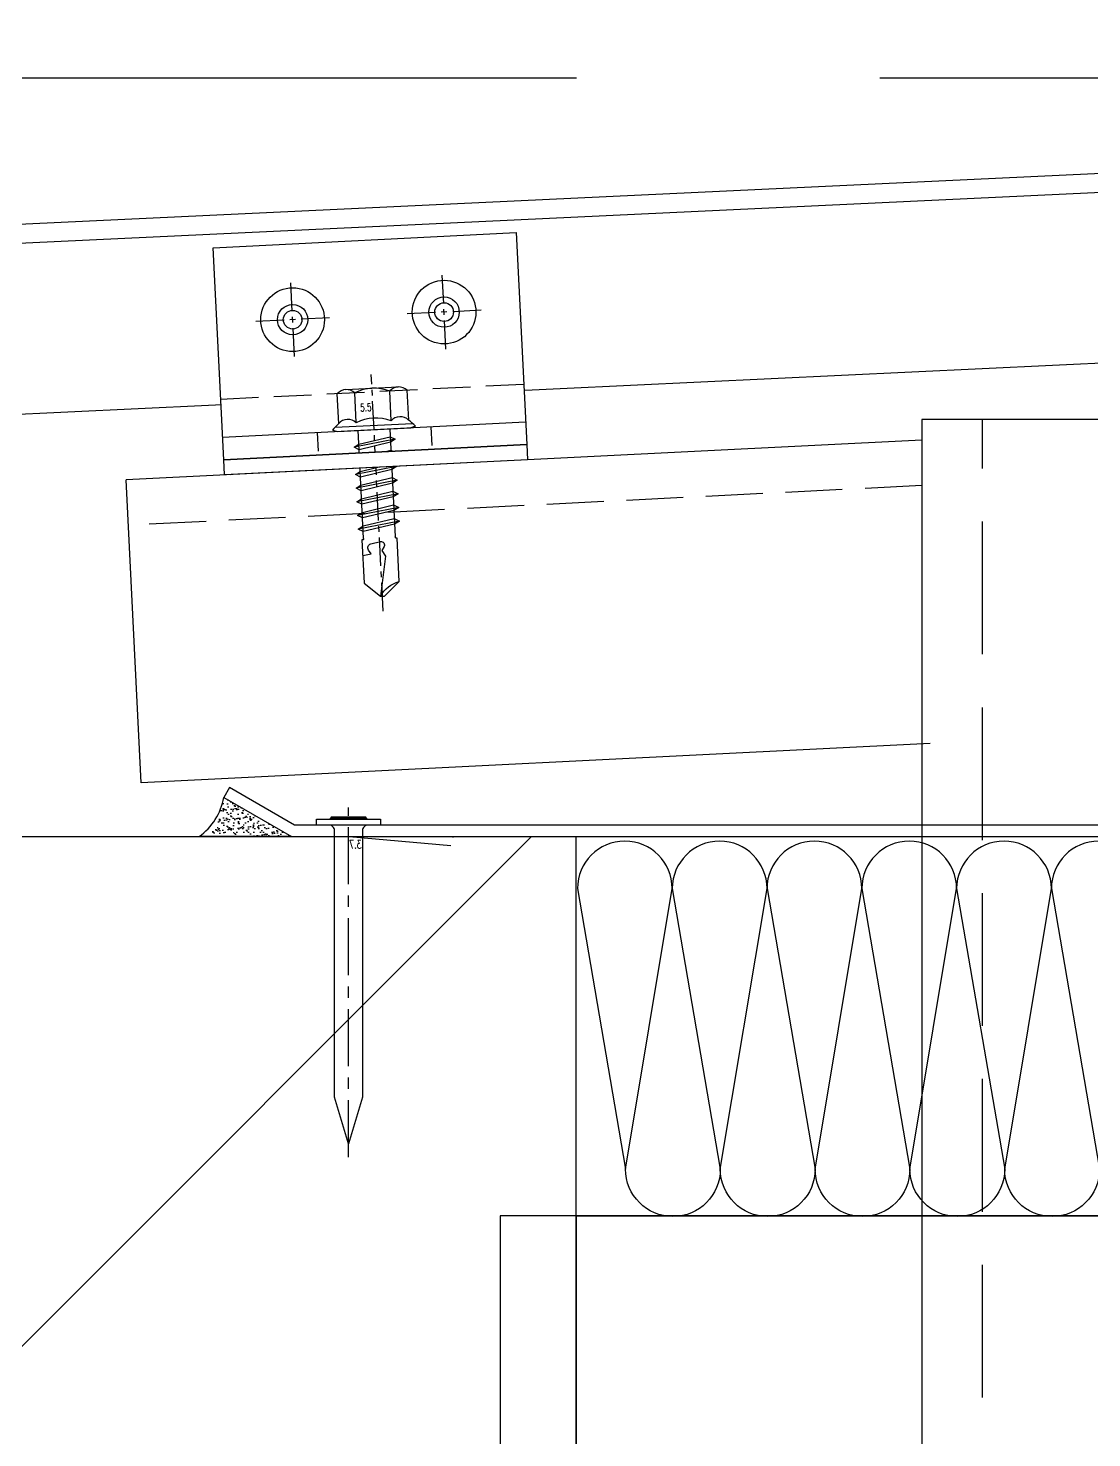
# Model space of a CAD drawing. Extents: x 220580 to 2027826, y -309201 to 71987.
# Drawn here: x 307482.1 to 307622.4, y -150958.6 to -150772.8 of the extents above; entities that cross this region are included whole.
import ezdxf
from ezdxf.enums import TextEntityAlignment as Align

# ---------------------------------------------------------------- set-up
doc = ezdxf.new("R2010")
doc.units = 0
for name, pattern in [('CENTER', [2, 1.25, -0.25, 0.25, -0.25]), ('DASH', [0.35, 0.25, -0.1]), ('ZN-CENTER', [2, 1.25, -0.25, 0.25, -0.25]), ('ZN-DASH', [0.35, 0.25, -0.1]), ('ZN-DOT', [0.25, 0, -0.25])]:
    doc.linetypes.add(name, pattern=pattern)
for name, color, linetype in [('!ZN1-填充-8', 8, 'Continuous'), ('!ZN3-不锈钢板幕墙-7', 7, 'Continuous'), ('!ZN3-铝板幕墙-3', 3, 'Continuous'), ('!ZN4-辅助材料-1', 1, 'Continuous'), ('!ZN4-配件-11', 11, 'Continuous'), ('!ZN5-钢材投影-40', 40, 'Continuous'), ('!ZN5-铝材投影-112', 112, 'Continuous'), ('!ZN6-层高线-8', 8, 'ZN-DOT'), ('!ZN6-虚线-8', 8, 'ZN-DASH'), ('20剖面图$0$PUB_HATCH', 8, 'Continuous'), ('2钢材断面', 2, 'Continuous'), ('40钢材投影', 40, 'Continuous'), ('DIM', 173, 'Continuous'), ('Fill', 8, 'Continuous'), ('S-SHAPE', 51, 'Continuous')]:
    doc.layers.add(name, color=color, linetype=linetype)
doc.styles.add('DHTEXT-1', font='ROMANS.shx', dxfattribs={"width": 0.7, "bigfont": 'CHINESE.shx'})
doc.dimstyles.new('ZN200', dxfattribs={"dimscale": 200, "dimtxt": 2.5, "dimasz": 1.5, "dimexe": 1, "dimexo": 2, "dimgap": 0.9, "dimtad": 1, "dimdec": 0, "dimdsep": 46, "dimtxsty": 'DHTEXT-1', "dimblk": 'ARCHTICK', "dimcen": 2.5, "dimclrd": 173, "dimclre": 173, "dimclrt": 7, "dimazin": 2, "dimtfac": 1, "dimtdec": 0, "dimtix": 1, "dimtmove": 2, "dimatfit": 3, "dimfxl": 0, "dimtolj": 1, "dimtzin": 0, "dimarcsym": 0})

# ---------------------------------------------------------------- blocks, each defined once
blk = doc.blocks.new('A$Cec10f56f')
at = {"layer": '2钢材断面'}
for p, q in [((0, 100), (10, 100)), ((0, 100), (0, -100)), ((10, 100), (10, 45))]:
    blk.add_line(p, q, dxfattribs=at)
blk = doc.blocks.new('*U1916')
at = {"linetype": 'ByBlock', "ltscale": 10}
for p, q in [((-0.8, 4.2), (-0.8, -4.2)), ((0, 4.2), (-0.8, 4.2)), ((0, -4.2), (0, 4.2)), ((-1.1, 2.28), (-1.1, -2.28)), ((-0.95, 2.33), (-0.95, -2.33)), ((-0.8, -4.2), (0, -4.2))]:
    blk.add_line(p, q, dxfattribs=at)
at = {"color": 0, "linetype": 'ZN-CENTER', "ltscale": 6}
blk.add_line((43.76, 0), (-2.33, 0), dxfattribs=at)
at = {"linetype": 'ByBlock', "ltscale": 10}
blk.add_lwpolyline([(0, -2.52, -0.414214), (0.67, -1.85), (35.87, -1.85), (42, 0), (35.87, 1.85), (0.67, 1.85, -0.414214), (0, 2.52)], format="xyb", dxfattribs=at)
for centre, start, end in [((-1.12, 2.61), 272.9951, 344.3665), ((-1.12, -2.61), 15.6335, 87.0049)]:
    blk.add_arc(centre, 0.329, start, end, dxfattribs=at)
at = {"layer": 'Defpoints', "color": 0, "ltscale": 10, "style": 'DHTEXT-1', "width": 0.7}
blk.add_text('3.7', height=1.125, rotation=90, dxfattribs=at).set_placement((3.09, -0.93), align=Align.CENTER)
blk = doc.blocks.new('*U1824')
at = {"ltscale": 10}
for p, q in [((-1.02, 4.62), (-4.95, 4.62)), ((-0.55, -5.12), (-0.55, 5.12)), ((-0.17, 5.48), (0, 4.84)), ((0, -4.84), (0, 4.84)), ((-5.45, -3.46), (-5.45, 3.46)), ((-1.02, 2.31), (-4.95, 2.31)), ((0, 2.08), (14.29, 2.08)), ((1.42, 2.73), (2.2, -2.73)), ((3.22, 2.73), (4, -2.73)), ((5.02, 2.73), (5.8, -2.73)), ((6.82, 2.73), (7.6, -2.73)), ((8.62, 2.73), (9.4, -2.73)), ((10.42, 2.73), (11.2, -2.73)), ((12.22, 2.73), (13, -2.73)), ((-1.02, -2.31), (-4.95, -2.31)), ((14.29, -2.09), (0, -2.09)), ((-1.02, -4.62), (-4.95, -4.62)), ((-0.17, -5.48), (0, -4.84))]:
    blk.add_line(p, q, dxfattribs=at)
at = {"color": 0, "linetype": 'ZN-CENTER', "ltscale": 3}
blk.add_line((24, 0), (-7.28, 0), dxfattribs=at)
at = {"ltscale": 10}
for points in [[(1.83, -2.09), (1.05, 2.08), (1.42, 2.73), (1.79, 2.08), (2.57, -2.09), (2.2, -2.73)], [(3.63, -2.09), (2.85, 2.08), (3.22, 2.73), (3.59, 2.08), (4.37, -2.09), (4, -2.73)], [(5.43, -2.09), (4.65, 2.08), (5.02, 2.73), (5.39, 2.08), (6.17, -2.09), (5.8, -2.73)], [(7.23, -2.09), (6.45, 2.08), (6.82, 2.73), (7.19, 2.08), (7.97, -2.09), (7.6, -2.73)], [(9.03, -2.09), (8.25, 2.08), (8.62, 2.73), (8.99, 2.08), (9.77, -2.09), (9.4, -2.73)], [(10.83, -2.09), (10.05, 2.08), (10.42, 2.73), (10.79, 2.08), (11.57, -2.09), (11.2, -2.73)], [(12.63, -2.09), (11.85, 2.08), (12.22, 2.73), (12.59, 2.08), (13.37, -2.09), (13, -2.73)]]:
    blk.add_lwpolyline(points, close=True, dxfattribs=at)
for points in [[(14.29, -2.09, -0.414214), (14.45, -2.24), (14.45, -2.32), (20.18, -2.32), (22, -0.26), (22, 0.26), (20.18, 2.32), (14.45, 2.32), (14.45, 2.24, -0.414214), (14.29, 2.08)], [(16.51, -2.32), (16.36, -1.2), (15.83, -1.52, -0.530462), (15.03, -1.17), (14.81, 0.1, -0.651316), (15.47, 0.54), (16, 0.21), (16.77, 0.66), (22, -0.26, -0.201226), (20.18, 2.32)]]:
    blk.add_lwpolyline(points, format="xyb", dxfattribs=at)
for centre, radius, start, end in [((-3.87, 3.46), 1.58, 133.1736, 226.8264), ((0.07, 3.46), 1.58, 133.1736, 226.8264), ((7.48, -2.87), 11.32, 132.4922, 138.6064), ((0.13, 0), 5.58, 155.5673, 204.4327), ((4.07, 0), 5.58, 155.5673, 204.4327), ((-3.87, -3.46), 1.58, 133.1736, 226.8264), ((0.07, -3.46), 1.58, 133.1736, 226.8264), ((7.48, 2.87), 11.32, 221.3936, 227.5078)]:
    blk.add_arc(centre, radius, start, end, dxfattribs=at)
at = {"layer": 'Defpoints', "color": 0, "ltscale": 10, "style": 'DHTEXT-1', "width": 0.7}
blk.add_text('5.5', height=1, rotation=90, dxfattribs=at).set_placement((-2.46, -0.93), align=Align.CENTER)
blk = doc.blocks.new('*U2097')
at = {"color": 0, "linetype": 'CENTER', "ltscale": 3}
for p, q in [((0, 4.88), (0, -4.88)), ((4.88, 0), (-4.88, 0))]:
    blk.add_line(p, q, dxfattribs=at)
at = {"linetype": 'ByBlock', "ltscale": 10}
for radius in [4.2, 2, 1.23]:
    blk.add_circle((0, 0), radius, dxfattribs=at)
blk = doc.blocks.new('*U1915')
at = {"layer": '!ZN1-填充-8'}
h = blk.add_hatch(dxfattribs=at)
h.set_pattern_fill('NET3', color=256, scale=0.75, angle=180, style=0)
h.set_pattern_definition([(180, (-1731.706, 294.7402), (-3e-16, -2.38125), []), (240, (-1731.706, 294.7402), (2.062223, -1.190625), []), (300, (-1731.706, 294.7402), (2.062223, 1.190625), [])])
h.paths.add_polyline_path([(20, 0), (-20, 0), (-20, -2), (20, -2)])
at = {"ltscale": 0.125}
blk.add_wipeout([(-20, -30), (20, -30), (20, -5), (-20, -5)], dxfattribs=at).dxf.layer = '!ZN6-虚线-8'
at = {"layer": '!ZN5-铝材投影-112', "ltscale": 0.25}
blk.add_line((-20, -5), (20, -5), dxfattribs=at)
at = {"layer": '!ZN5-铝材投影-112'}
blk.add_lwpolyline([(20, -2), (-20, -2), (-20, -30), (20, -30)], close=True, dxfattribs=at)
at = {"layer": '!ZN6-虚线-8', "linetype": 'ZN-DASH', "ltscale": 10}
for p, q in [((-7.5, -5), (-7.5, -2)), ((7.5, -5), (7.5, -2))]:
    blk.add_line(p, q, dxfattribs=at)
at = {"layer": '!ZN6-虚线-8', "color": 8, "linetype": 'ZN-DASH', "ltscale": 20}
blk.add_line((-20, -10), (20, -10), dxfattribs=at)
at = {"layer": '!ZN4-配件-11', "color": 1, "xscale": -1, "rotation": 270}
for name, p in [('*U1824', (0, -5)), ('*U2097', (-10, -20)), ('*U2097', (10, -20))]:
    blk.add_blockref(name, p, dxfattribs=at)
at = {"ltscale": 0.25}
blk.add_wipeout([(20, 0), (20, -2), (-20, -2), (-20, 0)], dxfattribs=at).dxf.layer = '!ZN4-辅助材料-1'
at = {"layer": '!ZN4-辅助材料-1'}
blk.add_lwpolyline([(20, 0), (-20, 0), (-20, -2), (20, -2)], close=True, dxfattribs=at)
blk = doc.blocks.new('20250828132035')
at = {"layer": '!ZN1-填充-8'}
h = blk.add_hatch(dxfattribs=at)
h.set_pattern_fill('AR-SAND', color=256, scale=0.5, style=0)
h.set_pattern_definition([(37.5, (116866.8678, 33037.512), (-0.031496679, 0.9634118845), [0, -0.76, 0, -0.85, 0, -0.8125]), (7.5, (116866.8678, 33037.512), (0.884888353, 1.411073033), [0, -0.41, 0, -0.685, 0, -0.2625]), (327.5, (116866.2528, 33037.512), (1.557070931, 0.002829527), [0, -0.25, 0, -0.9, 0, -1.175]), (317.5, (116866.2528, 33037.512), (1.503063302, 0.438837782), [0, -0.125, 0, -0.59, 0, -0.675])])
edge = h.paths.add_edge_path()
edge.add_line((251.25, 14450), (262.5, 14450))
edge.add_line((262.5, 14450), (253.56, 14455.16))
edge.add_ellipse((243.33, 14456.64), major_axis=(-7.31, -7.31), ratio=1, start_angle=95.0307, end_angle=126.7718, ccw=False)
at = {"layer": '20剖面图$0$PUB_HATCH'}
h = blk.add_hatch(dxfattribs=at)
h.set_pattern_fill('钢筋混凝土', color=256, scale=30, style=0)
h.set_pattern_definition([(45, (1654310.4, -568207.45), (-53.0330086, 53.0330086), []), (50, (1654310.4, -568207.45), (215.178055, -18.82564), [22.5, -247.5]), (355, (1654310.4, -568207.45), (-41.6254, 225.65764), [18, -198]), (100.4514, (1654328.33, -568209.02), (173.552815, 206.831863), [19.122057, -210.342634]), (46.1842, (1654310.4, -568147.45), (320.172315, -49.655704), [33.75, -371.25]), (96.6356, (1654337.08, -568151.6), (280.39881, 292.23536), [28.683086, -315.5139]), (351.1842, (1654310.4, -568147.45), (280.398584, 292.23558), [27, -297]), (21, (1654340.4, -568162.45), (179.072116, -120.785667), [22.5, -247.5]), (326, (1654340.4, -568162.45), (72.9946, 217.545014), [18, -198]), (71.4514, (1654355.32, -568172.52), (252.066789, 96.75915), [19.122057, -210.342634]), (37.5, (1654310.4, -568207.45), (3.6479566, 99.868156), [0, -195.6, 0, -201, 0, -198.75]), (7.5, (1654310.4, -568207.45), (78.920861, 118.3235136), [0, -114.6, 0, -191.1, 0, -75.75]), (327.5, (1654243.5, -568207.45), (160.146731, -6.7664615), [0, -75, 0, -234, 0, -310.5]), (317.5, (1654213.5, -568207.45), (174.955851, 30.031495), [0, -97.5, 0, -155.4, 0, -220.5])])
h.paths.add_polyline_path([(100, 12550), (300, 12550), (300, 14450), (100, 14450)])
at = {"layer": '!ZN1-填充-8'}
blk.add_lwpolyline([(300, 14450), (518, 14450), (518, 14400), (300, 14400)], close=True, dxfattribs=at)
at = {"layer": '!ZN3-不锈钢板幕墙-7', "ltscale": 4}
blk.add_lwpolyline([(298.5, 14451.5), (298.5, 14451.5), (262.9, 14451.5), (254.31, 14456.46), (253.56, 14455.16), (262.5, 14450), (300, 14450), (300, 14450), (464.6, 14450), (464.6, 14464.79), (459.44, 14473.73), (458.14, 14472.98), (463.1, 14464.39), (463.1, 14451.5)], close=True, dxfattribs=at)
at = {"layer": '!ZN3-铝板幕墙-3'}
for p, q in [((635, 14550), (0, 14520)), ((632.5, 14547.38), (0.12, 14517.5)), ((575, 14522.14), (25, 14496.15))]:
    blk.add_line(p, q, dxfattribs=at)
at = {"layer": '!ZN4-辅助材料-1', "ltscale": 4}
blk.add_line((300, 14400), (518, 14400), dxfattribs=at)
blk.add_lwpolyline([(253.56, 14455.16), (262.5, 14450), (262.5, 14450), (250.29, 14450, 0.198373), (253.56, 14455.16)], format="xyb", dxfattribs=at)
at = {"layer": '!ZN5-钢材投影-40', "ltscale": 0.3}
for p, q in [((345.6, 14505), (345.6, 14131.04)), ((545.6, 14505), (345.6, 14505))]:
    blk.add_line(p, q, dxfattribs=at)
at = {"layer": '!ZN5-钢材投影-40'}
for p, q in [((345.6, 14502.28), (240.68, 14497.04)), ((242.68, 14457.09), (240.68, 14497.04)), ((346.68, 14462.29), (242.68, 14457.09))]:
    blk.add_line(p, q, dxfattribs=at)
at = {"layer": '!ZN6-虚线-8', "color": 8, "linetype": 'ZN-DASH', "ltscale": 70}
blk.add_line((353.6, 14131.04), (353.6, 14505), dxfattribs=at)
at = {"layer": '!ZN6-虚线-8', "ltscale": 30}
blk.add_line((345.6, 14496.27), (240.98, 14491.04), dxfattribs=at)
at = {"layer": 'Fill'}
blk.add_lwpolyline([(375.19, 14443.15, 1), (362.69, 14443.15), (369.03, 14406.16, -1), (356.53, 14406.16), (362.69, 14443.15, 1), (350.19, 14443.15), (356.53, 14406.16, -1), (344.03, 14406.16), (350.19, 14443.15, 1), (337.69, 14443.15), (344.03, 14406.16, -1), (331.53, 14406.16), (337.69, 14443.15, 1), (325.19, 14443.15), (331.53, 14406.16, -1), (319.03, 14406.16), (325.19, 14443.15, 1), (312.69, 14443.15), (319.03, 14406.16, -1), (306.53, 14406.16), (312.69, 14443.15, 1), (300.19, 14443.15), (306.53, 14406.16)], format="xyb", dxfattribs=at)
at = {"layer": 'S-SHAPE'}
for p in [(100, 14450), (300, 12550)]:
    blk.add_line(p, (300, 14450), dxfattribs=at)
at = {"layer": '!ZN4-配件-11', "color": 1, "xscale": -1, "rotation": 90}
blk.add_blockref('*U1916', (270, 14451.5), dxfattribs=at)
at = {"layer": '40钢材投影', "color": 2, "ltscale": 500, "xscale": -1, "rotation": 359.9999999933083}
blk.add_blockref('A$Cec10f56f', (300, 14300), dxfattribs=at)
at = {"xscale": -1, "rotation": 182.8624052261059}
blk.add_blockref('*U1915', (273.62, 14498.68), dxfattribs=at)
blk = doc.blocks.new('_ArchTick')
at = {"color": 0, "linetype": 'ByBlock', "const_width": 0.4}
blk.add_lwpolyline([(-0.5, -0.5), (0.5, 0.5)], dxfattribs=at)
blk = doc.blocks.new('*D889')
at = {"layer": 'Defpoints', "color": 0, "ltscale": 2000, "transparency": 16777216}
for p in [(307889.37, -149964.57), (307889.37, -150779.35), (307254.37, -150809.35)]:
    blk.add_point(p, dxfattribs=at)
at = {"layer": 'DIM', "color": 173, "linetype": 'ByBlock', "lineweight": -2, "ltscale": 2000, "transparency": 16777216}
for p, q in [((307254.37, -150409.35), (307254.37, -149764.57)), ((307889.37, -150379.35), (307889.37, -149764.57)), ((307254.37, -149964.57), (306954.37, -149964.57)), ((307254.37, -149964.57), (307889.37, -149964.57)), ((307889.37, -149964.57), (308189.37, -149964.57))]:
    blk.add_line(p, q, dxfattribs=at)
at = {"layer": 'DIM', "color": 173, "lineweight": -2, "ltscale": 2000, "transparency": 16777216, "xscale": 300, "yscale": 300, "zscale": 300}
blk.add_blockref('_ArchTick', (307254.37, -149964.57), dxfattribs=at)
at = {"layer": 'DIM', "color": 173, "lineweight": -2, "ltscale": 2000, "transparency": 16777216, "xscale": 300, "yscale": 300, "zscale": 300, "rotation": 180}
blk.add_blockref('_ArchTick', (307889.37, -149964.57), dxfattribs=at)
at = {"layer": 'DIM', "color": 7, "ltscale": 2000, "transparency": 16777216, "insert": (307571.87, -149534.57), "char_height": 500, "attachment_point": 5, "style": 'DHTEXT-1'}
blk.add_mtext('\\A1;635', dxfattribs=at)

msp = doc.modelspace()

# ---------------------------------------------------------------- block references
at = {"ltscale": 30}
msp.add_blockref('20250828132035', (307254.37, -165329.35), dxfattribs=at)

# ---------------------------------------------------------------- next in the draw order: linework, layer by layer
at = {"layer": '!ZN6-层高线-8', "linetype": 'DASH', "ltscale": 400}
msp.add_line((314134.44, -150779.35), (304325.84, -150779.35), dxfattribs=at)

# ---------------------------------------------------------------- next in the draw order: dimensions: what is measured, and where the dimension line sits
at = {"layer": 'DIM', "color": 6, "ltscale": 2000}
dim = msp.add_linear_dim(base=(307889.37, -149964.57), p1=(307254.37, -150809.35), p2=(307889.37, -150779.35), dimstyle='ZN200', dxfattribs=at)
dim.commit()
dim.dimension.update_dxf_attribs({"geometry": '*D889', "text_midpoint": (307571.87, -149534.57)})

doc.saveas('drawing.dxf')
